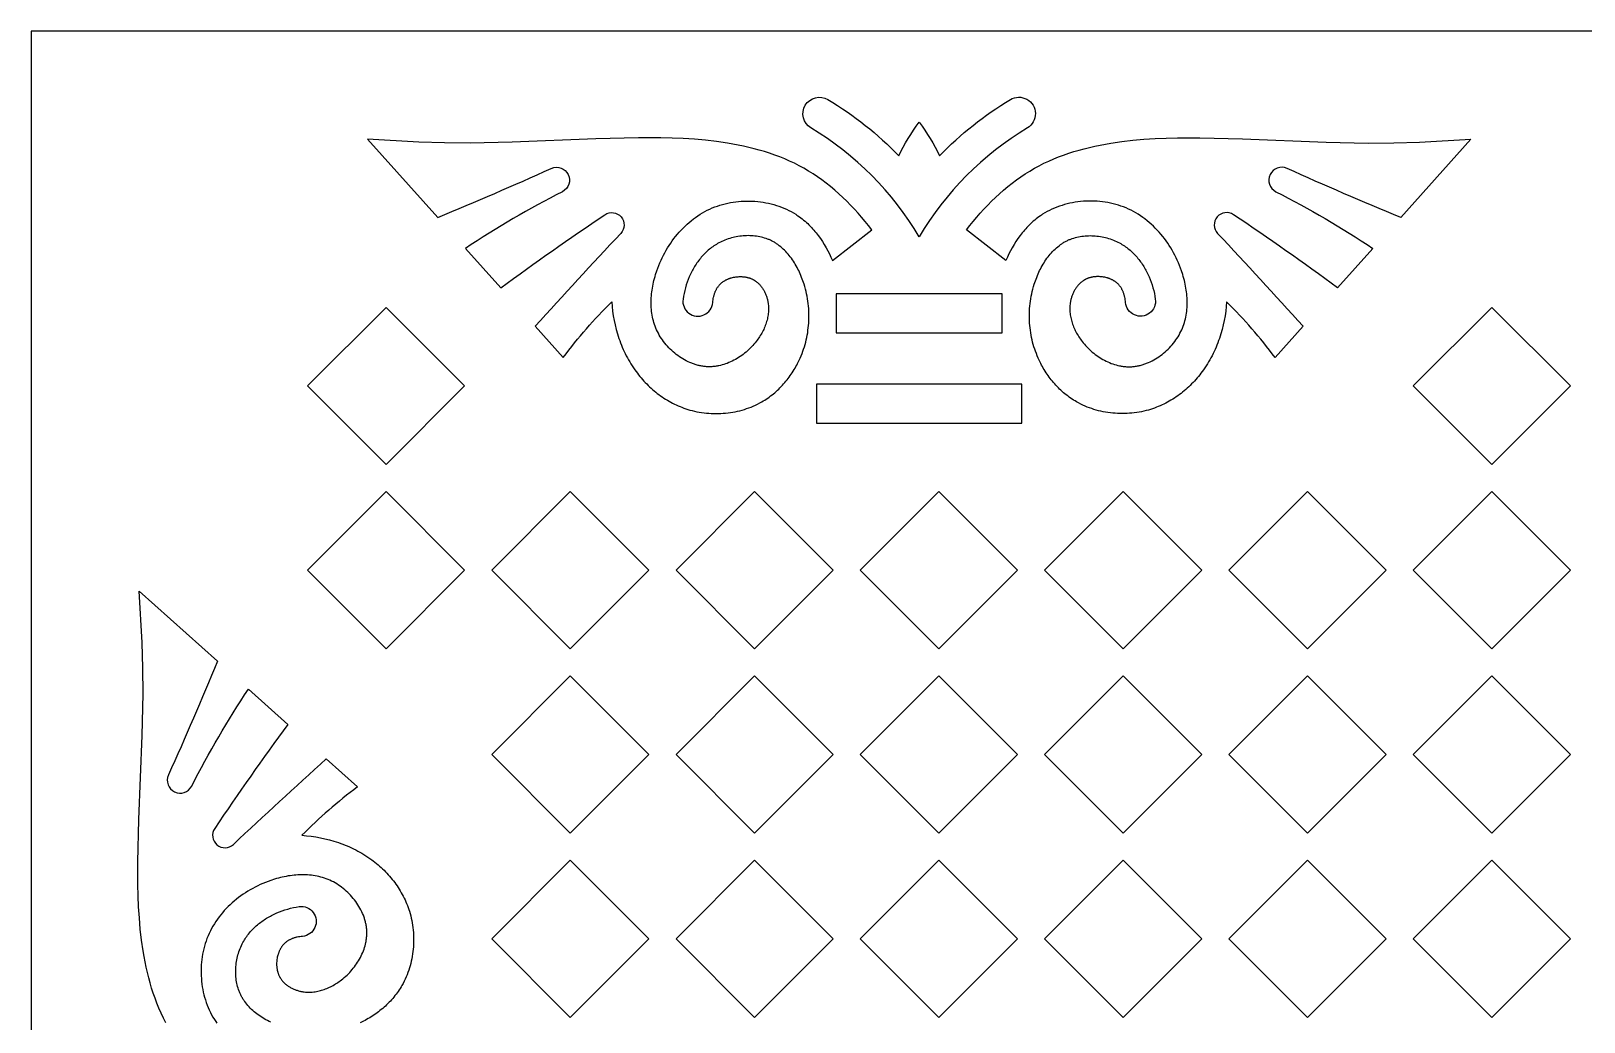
# Model space of a CAD drawing. Extents: x 15850 to 16789, y -660 to 1170.
# Drawn here: x 15850.3 to 16319.7, y 870.6 to 1170.2 of the extents above; entities that cross this region are included whole.
import ezdxf

# ---------------------------------------------------------------- set-up
doc = ezdxf.new("R2010")
doc.units = 0
doc.layers.get('0').update_dxf_attribs({"linetype": 'CONTINUOUS'})

msp = doc.modelspace()

# ---------------------------------------------------------------- linework, layer by layer
for points in [[(15850.26, -659.93), (16789.06, -659.93), (16789.06, 1170.21), (15850.26, 1170.21)], [(16093.66, 1078.93), (16143.77, 1078.93), (16143.77, 1090.76), (16093.66, 1090.76)], [(15933.79, 1062.91), (15957.55, 1086.67), (15981.31, 1062.91), (15957.55, 1039.15)], [(16268.05, 1062.91), (16291.81, 1086.67), (16315.56, 1062.91), (16291.81, 1039.15)], [(16087.7, 1051.62), (16149.73, 1051.62), (16149.73, 1063.45), (16087.7, 1063.45)], [(15933.79, 1007.2), (15957.55, 1030.96), (15981.31, 1007.2), (15957.55, 983.44)], [(15989.5, 1007.2), (16013.26, 1030.96), (16037.02, 1007.2), (16013.26, 983.44)], [(16045.21, 1007.2), (16068.97, 1030.96), (16092.73, 1007.2), (16068.97, 983.44)], [(16100.92, 1007.2), (16124.68, 1030.96), (16148.44, 1007.2), (16124.68, 983.44)], [(16156.63, 1007.2), (16180.39, 1030.96), (16204.15, 1007.2), (16180.39, 983.44)], [(16212.34, 1007.2), (16236.1, 1030.96), (16259.86, 1007.2), (16236.1, 983.44)], [(16268.05, 1007.2), (16291.81, 1030.96), (16315.56, 1007.2), (16291.81, 983.44)], [(15989.5, 951.5), (16013.26, 975.25), (16037.02, 951.5), (16013.26, 927.74)], [(16045.21, 951.5), (16068.97, 975.25), (16092.73, 951.5), (16068.97, 927.74)], [(16100.92, 951.5), (16124.68, 975.25), (16148.44, 951.5), (16124.68, 927.74)], [(16156.63, 951.5), (16180.39, 975.25), (16204.15, 951.5), (16180.39, 927.74)], [(16212.34, 951.5), (16236.1, 975.25), (16259.86, 951.5), (16236.1, 927.74)], [(16268.05, 951.5), (16291.81, 975.25), (16315.56, 951.5), (16291.81, 927.74)], [(15989.5, 895.79), (16013.26, 919.55), (16037.02, 895.79), (16013.26, 872.03)], [(16045.21, 895.79), (16068.97, 919.55), (16092.73, 895.79), (16068.97, 872.03)], [(16100.92, 895.79), (16124.68, 919.55), (16148.44, 895.79), (16124.68, 872.03)], [(16156.63, 895.79), (16180.39, 919.55), (16204.15, 895.79), (16180.39, 872.03)], [(16212.34, 895.79), (16236.1, 919.55), (16259.86, 895.79), (16236.1, 872.03)], [(16268.05, 895.79), (16291.81, 919.55), (16315.56, 895.79), (16291.81, 872.03)]]:
    msp.add_lwpolyline(points, close=True)
for points in [[(16118.72, 1108, 0.12469), (16086.01, 1140.92, -1), (16091.15, 1149.5, -0.065745), (16112.57, 1132.46, -0.052644), (16118.72, 1142.63, -0.052644), (16124.86, 1132.46, -0.065745), (16146.28, 1149.5, -1), (16151.42, 1140.92, 0.12469)], [(16104.45, 1110.09), (16103.44, 1111.38), (16102.4, 1112.65), (16101.33, 1113.91), (16100.25, 1115.16), (16099.13, 1116.38), (16097.99, 1117.58), (16096.83, 1118.75), (16095.64, 1119.9), (16094.43, 1121.02), (16093.19, 1122.11), (16091.93, 1123.17), (16090.64, 1124.19), (16089.34, 1125.18), (16088, 1126.13), (16086.65, 1127.03), (16085.27, 1127.89), (16083.87, 1128.71), (16082.45, 1129.49), (16081.01, 1130.22), (16079.54, 1130.91), (16078.06, 1131.55), (16076.56, 1132.16), (16075.04, 1132.73), (16073.51, 1133.26), (16071.96, 1133.76), (16070.39, 1134.22), (16068.81, 1134.65), (16067.22, 1135.05), (16065.62, 1135.41), (16064, 1135.75), (16062.37, 1136.05), (16060.74, 1136.33), (16057.44, 1136.81), (16054.11, 1137.19), (16050.76, 1137.48), (16047.39, 1137.69), (16044.02, 1137.83), (16040.64, 1137.92), (16033.91, 1137.94), (16021, 1137.63), (15995.64, 1136.58), (15983.01, 1136.34), (15975.26, 1136.42), (15967.5, 1136.66), (15951.96, 1137.48), (15973.17, 1113.84, 0.007496), (16007.52, 1128.68, -0.975292), (16010.9, 1121.65, 0.027938), (15981.55, 1104.51), (15992.22, 1092.62, -0.009727), (16023.7, 1114.69, -0.894674), (16028.51, 1109.02, 0.006154), (16002.67, 1080.97), (16011.13, 1071.54, -0.038203), (16025.77, 1088.32), (16025.88, 1086.93), (16026.04, 1085.53), (16026.25, 1084.14), (16026.5, 1082.75), (16026.8, 1081.37), (16027.14, 1079.99), (16027.53, 1078.63), (16027.97, 1077.28), (16028.21, 1076.61), (16028.45, 1075.95), (16028.71, 1075.29), (16028.98, 1074.63), (16029.27, 1073.98), (16029.56, 1073.34), (16029.87, 1072.7), (16030.19, 1072.06), (16030.52, 1071.44), (16030.86, 1070.82), (16031.21, 1070.2), (16031.58, 1069.59), (16031.96, 1069), (16032.35, 1068.4), (16032.75, 1067.82), (16033.16, 1067.24), (16033.53, 1066.75), (16033.91, 1066.27), (16034.29, 1065.79), (16034.69, 1065.32), (16035.09, 1064.86), (16035.5, 1064.4), (16035.92, 1063.95), (16036.35, 1063.51), (16036.79, 1063.08), (16037.23, 1062.66), (16037.68, 1062.24), (16038.14, 1061.84), (16038.61, 1061.44), (16039.08, 1061.05), (16039.56, 1060.67), (16040.05, 1060.3), (16040.55, 1059.94), (16041.05, 1059.59), (16041.56, 1059.25), (16042.07, 1058.92), (16042.6, 1058.6), (16043.13, 1058.29), (16043.66, 1057.99), (16044.2, 1057.71), (16044.75, 1057.43), (16045.3, 1057.17), (16045.86, 1056.92), (16046.43, 1056.68), (16047, 1056.45), (16047.57, 1056.23), (16048.15, 1056.03), (16048.74, 1055.84), (16049.43, 1055.64), (16050.12, 1055.45), (16050.82, 1055.28), (16051.53, 1055.13), (16052.24, 1055), (16052.96, 1054.88), (16053.68, 1054.78), (16054.4, 1054.7), (16055.12, 1054.64), (16055.85, 1054.59), (16056.57, 1054.57), (16057.3, 1054.56), (16058.03, 1054.57), (16058.76, 1054.59), (16059.48, 1054.64), (16060.21, 1054.7), (16060.93, 1054.78), (16061.65, 1054.87), (16062.37, 1054.99), (16063.08, 1055.12), (16063.79, 1055.27), (16064.49, 1055.44), (16065.19, 1055.63), (16065.88, 1055.83), (16066.57, 1056.05), (16067.25, 1056.29), (16067.92, 1056.55), (16068.58, 1056.82), (16069.24, 1057.12), (16069.88, 1057.43), (16070.52, 1057.76), (16071.14, 1058.1), (16071.6, 1058.37), (16072.06, 1058.66), (16072.51, 1058.95), (16072.95, 1059.25), (16073.39, 1059.56), (16073.82, 1059.88), (16074.24, 1060.2), (16074.66, 1060.54), (16075.07, 1060.88), (16075.47, 1061.24), (16075.87, 1061.6), (16076.25, 1061.97), (16076.64, 1062.34), (16077.01, 1062.73), (16077.38, 1063.12), (16077.74, 1063.52), (16078.09, 1063.92), (16078.44, 1064.33), (16078.77, 1064.75), (16079.1, 1065.17), (16079.43, 1065.6), (16079.74, 1066.04), (16080.05, 1066.48), (16080.35, 1066.93), (16080.64, 1067.38), (16080.92, 1067.84), (16081.19, 1068.3), (16081.46, 1068.77), (16081.72, 1069.24), (16081.97, 1069.72), (16082.44, 1070.68), (16082.74, 1071.34), (16083.03, 1072.02), (16083.3, 1072.69), (16083.56, 1073.38), (16083.8, 1074.07), (16084.02, 1074.76), (16084.22, 1075.46), (16084.41, 1076.16), (16084.59, 1076.87), (16084.74, 1077.58), (16084.88, 1078.3), (16085.01, 1079.02), (16085.11, 1079.74), (16085.2, 1080.47), (16085.28, 1081.2), (16085.33, 1081.93), (16085.37, 1082.66), (16085.4, 1083.39), (16085.4, 1084.13), (16085.39, 1084.86), (16085.36, 1085.6), (16085.32, 1086.34), (16085.26, 1087.08), (16085.18, 1087.81), (16085.08, 1088.55), (16084.97, 1089.29), (16084.83, 1090.02), (16084.69, 1090.76), (16084.52, 1091.49), (16084.34, 1092.22), (16084.13, 1092.95), (16083.92, 1093.67), (16083.57, 1094.72), (16083.38, 1095.24), (16083.18, 1095.75), (16082.97, 1096.26), (16082.76, 1096.77), (16082.53, 1097.28), (16082.3, 1097.78), (16082.05, 1098.27), (16081.8, 1098.76), (16081.54, 1099.24), (16081.26, 1099.71), (16080.98, 1100.18), (16080.69, 1100.63), (16080.39, 1101.08), (16080.08, 1101.53), (16079.76, 1101.96), (16079.43, 1102.38), (16079.09, 1102.79), (16078.74, 1103.19), (16078.38, 1103.58), (16078.01, 1103.95), (16077.63, 1104.31), (16077.25, 1104.66), (16076.85, 1105), (16076.44, 1105.32), (16076.03, 1105.63), (16075.81, 1105.78), (16075.6, 1105.93), (16075.38, 1106.07), (16075.16, 1106.2), (16074.94, 1106.34), (16074.72, 1106.47), (16074.49, 1106.59), (16074.26, 1106.71), (16074.03, 1106.83), (16073.79, 1106.94), (16073.57, 1107.04), (16073.35, 1107.14), (16073.12, 1107.23), (16072.89, 1107.32), (16072.43, 1107.49), (16071.97, 1107.64), (16071.49, 1107.78), (16071.01, 1107.9), (16070.52, 1108.01), (16070.03, 1108.1), (16069.54, 1108.18), (16069.04, 1108.24), (16068.53, 1108.29), (16068.03, 1108.32), (16067.52, 1108.34), (16067.01, 1108.35), (16066.5, 1108.34), (16065.99, 1108.32), (16065.48, 1108.29), (16064.97, 1108.24), (16064.46, 1108.17), (16063.95, 1108.1), (16063.44, 1108.01), (16062.94, 1107.9), (16062.44, 1107.79), (16061.94, 1107.66), (16061.45, 1107.51), (16060.96, 1107.36), (16060.48, 1107.19), (16060.01, 1107.01), (16059.54, 1106.81), (16059.07, 1106.6), (16058.62, 1106.38), (16058.17, 1106.15), (16057.79, 1105.94), (16057.41, 1105.72), (16057.05, 1105.49), (16056.68, 1105.25), (16056.33, 1105.01), (16055.98, 1104.75), (16055.64, 1104.49), (16055.3, 1104.22), (16054.97, 1103.94), (16054.65, 1103.65), (16054.33, 1103.36), (16054.02, 1103.06), (16053.72, 1102.76), (16053.42, 1102.44), (16053.13, 1102.12), (16052.85, 1101.8), (16052.57, 1101.47), (16052.3, 1101.13), (16052.04, 1100.79), (16051.78, 1100.44), (16051.53, 1100.09), (16051.29, 1099.73), (16051.05, 1099.37), (16050.82, 1099), (16050.6, 1098.63), (16050.38, 1098.25), (16050.17, 1097.88), (16049.97, 1097.49), (16049.59, 1096.72), (16049.23, 1095.93), (16048.89, 1095.12), (16048.58, 1094.29), (16048.3, 1093.45), (16048.05, 1092.61), (16047.83, 1091.76), (16047.63, 1090.9), (16047.47, 1090.04), (16047.33, 1089.17, 1.025614), (16056.32, 1088.13), (16056.36, 1088.54), (16056.41, 1088.94), (16056.48, 1089.34), (16056.56, 1089.74), (16056.6, 1089.93), (16056.65, 1090.13), (16056.7, 1090.32), (16056.76, 1090.51), (16056.81, 1090.69), (16056.87, 1090.88), (16056.94, 1091.06), (16057.01, 1091.24), (16057.08, 1091.42), (16057.16, 1091.6), (16057.24, 1091.77), (16057.32, 1091.95), (16057.41, 1092.12), (16057.5, 1092.28), (16057.59, 1092.45), (16057.69, 1092.61), (16057.8, 1092.76), (16057.91, 1092.92), (16058.02, 1093.07), (16058.13, 1093.22), (16058.26, 1093.36), (16058.38, 1093.5), (16058.51, 1093.64), (16058.65, 1093.78), (16058.76, 1093.88), (16058.87, 1093.98), (16058.99, 1094.08), (16059.11, 1094.18), (16059.23, 1094.28), (16059.36, 1094.37), (16059.49, 1094.46), (16059.62, 1094.55), (16059.75, 1094.63), (16059.89, 1094.72), (16060.03, 1094.8), (16060.17, 1094.88), (16060.31, 1094.95), (16060.45, 1095.02), (16060.6, 1095.09), (16060.74, 1095.16), (16060.89, 1095.23), (16061.04, 1095.29), (16061.2, 1095.35), (16061.35, 1095.41), (16061.51, 1095.46), (16061.66, 1095.51), (16061.82, 1095.56), (16061.98, 1095.61), (16062.3, 1095.69), (16062.63, 1095.77), (16062.96, 1095.83), (16063.29, 1095.88), (16063.62, 1095.92), (16063.96, 1095.95), (16064.3, 1095.97), (16064.63, 1095.98), (16064.97, 1095.97), (16065.13, 1095.96), (16065.3, 1095.95), (16065.47, 1095.94), (16065.63, 1095.93), (16065.8, 1095.91), (16065.96, 1095.89), (16066.13, 1095.86), (16066.29, 1095.83), (16066.45, 1095.8), (16066.61, 1095.77), (16066.77, 1095.73), (16066.93, 1095.69), (16067.09, 1095.65), (16067.24, 1095.61), (16067.4, 1095.56), (16067.55, 1095.5), (16067.7, 1095.45), (16067.85, 1095.39), (16068, 1095.33), (16068.15, 1095.27), (16068.29, 1095.2), (16068.44, 1095.13), (16068.55, 1095.07), (16068.65, 1095.01), (16068.76, 1094.95), (16068.87, 1094.89), (16068.97, 1094.82), (16069.08, 1094.76), (16069.28, 1094.62), (16069.48, 1094.48), (16069.67, 1094.32), (16069.86, 1094.17), (16070.04, 1094), (16070.22, 1093.83), (16070.4, 1093.66), (16070.56, 1093.48), (16070.73, 1093.29), (16070.88, 1093.1), (16071.04, 1092.91), (16071.18, 1092.71), (16071.33, 1092.5), (16071.46, 1092.29), (16071.6, 1092.08), (16071.72, 1091.87), (16071.85, 1091.65), (16071.96, 1091.42), (16072.07, 1091.2), (16072.18, 1090.97), (16072.28, 1090.74), (16072.37, 1090.51), (16072.46, 1090.28), (16072.55, 1090.04), (16072.63, 1089.8), (16072.7, 1089.56), (16072.77, 1089.32), (16072.84, 1089.08), (16072.89, 1088.84), (16072.94, 1088.64), (16072.98, 1088.44), (16073.01, 1088.23), (16073.05, 1088.03), (16073.08, 1087.83), (16073.1, 1087.62), (16073.14, 1087.22), (16073.17, 1086.81), (16073.18, 1086.4), (16073.18, 1086), (16073.17, 1085.59), (16073.14, 1085.18), (16073.1, 1084.78), (16073.05, 1084.37), (16072.99, 1083.97), (16072.91, 1083.56), (16072.82, 1083.16), (16072.72, 1082.76), (16072.61, 1082.37), (16072.49, 1081.97), (16072.35, 1081.58), (16072.21, 1081.19), (16072.05, 1080.8), (16071.89, 1080.41), (16071.71, 1080.03), (16071.53, 1079.65), (16071.34, 1079.27), (16071.13, 1078.9), (16070.92, 1078.53), (16070.7, 1078.16), (16070.47, 1077.8), (16070.24, 1077.45), (16069.99, 1077.09), (16069.74, 1076.75), (16069.48, 1076.4), (16069.13, 1075.96), (16068.77, 1075.53), (16068.4, 1075.11), (16068.02, 1074.7), (16067.62, 1074.29), (16067.22, 1073.9), (16066.8, 1073.52), (16066.38, 1073.15), (16065.95, 1072.79), (16065.51, 1072.45), (16065.06, 1072.12), (16064.6, 1071.8), (16064.14, 1071.49), (16063.67, 1071.2), (16063.19, 1070.92), (16062.7, 1070.66), (16062.21, 1070.41), (16061.72, 1070.17), (16061.22, 1069.96), (16060.72, 1069.75), (16060.21, 1069.57), (16059.69, 1069.4), (16059.18, 1069.25), (16058.66, 1069.12), (16058.14, 1069), (16057.88, 1068.95), (16057.61, 1068.91), (16057.35, 1068.87), (16057.09, 1068.83), (16056.83, 1068.8), (16056.56, 1068.77), (16056.3, 1068.75), (16056.03, 1068.73), (16055.77, 1068.72), (16055.51, 1068.71), (16055.24, 1068.71), (16054.98, 1068.72), (16054.71, 1068.72), (16054.45, 1068.74), (16054.16, 1068.76), (16053.88, 1068.79), (16053.59, 1068.82), (16053.31, 1068.86), (16053.02, 1068.9), (16052.74, 1068.96), (16052.46, 1069.01), (16052.17, 1069.07), (16051.89, 1069.14), (16051.61, 1069.22), (16051.33, 1069.3), (16051.05, 1069.38), (16050.78, 1069.47), (16050.5, 1069.56), (16050.22, 1069.67), (16049.95, 1069.77), (16049.4, 1070), (16048.86, 1070.24), (16048.33, 1070.5), (16047.8, 1070.79), (16047.29, 1071.09), (16046.78, 1071.4), (16046.27, 1071.74), (16045.78, 1072.09), (16045.3, 1072.45), (16044.83, 1072.83), (16044.36, 1073.22), (16043.91, 1073.63), (16043.47, 1074.05), (16043.05, 1074.48), (16042.64, 1074.93), (16042.24, 1075.38), (16041.85, 1075.85), (16041.48, 1076.32), (16041.13, 1076.81), (16040.79, 1077.3), (16040.47, 1077.8), (16040.17, 1078.31), (16039.88, 1078.83), (16039.61, 1079.35), (16039.36, 1079.88), (16039.13, 1080.42), (16038.91, 1080.96), (16038.72, 1081.51), (16038.54, 1082.07), (16038.38, 1082.62), (16038.24, 1083.18), (16038.11, 1083.75), (16038, 1084.32), (16037.91, 1084.89), (16037.83, 1085.47), (16037.77, 1086.04), (16037.73, 1086.62), (16037.7, 1087.21), (16037.68, 1087.79), (16037.68, 1088.38), (16037.69, 1088.96), (16037.72, 1089.55), (16037.76, 1090.14), (16037.82, 1090.73), (16037.89, 1091.32), (16037.97, 1091.91), (16038.06, 1092.5), (16038.17, 1093.08), (16038.28, 1093.67), (16038.41, 1094.26), (16038.55, 1094.84), (16038.71, 1095.42), (16038.87, 1096), (16039.04, 1096.58), (16039.41, 1097.73), (16039.7, 1098.53), (16040.01, 1099.33), (16040.34, 1100.12), (16040.68, 1100.9), (16041.05, 1101.67), (16041.43, 1102.44), (16041.83, 1103.19), (16042.25, 1103.93), (16042.68, 1104.66), (16043.13, 1105.38), (16043.6, 1106.09), (16044.08, 1106.78), (16044.59, 1107.46), (16045.1, 1108.13), (16045.64, 1108.78), (16046.19, 1109.42), (16046.75, 1110.04), (16047.33, 1110.64), (16047.93, 1111.23), (16048.54, 1111.79), (16049.17, 1112.34), (16049.81, 1112.88), (16050.46, 1113.39), (16051.13, 1113.88), (16051.81, 1114.35), (16052.51, 1114.8), (16053.22, 1115.23), (16053.94, 1115.64), (16054.68, 1116.02), (16055.43, 1116.38), (16056.19, 1116.72), (16056.97, 1117.03), (16057.73, 1117.3), (16058.5, 1117.56), (16059.28, 1117.79), (16060.07, 1118), (16060.87, 1118.18), (16061.67, 1118.34), (16062.48, 1118.48), (16063.3, 1118.59), (16064.12, 1118.68), (16064.94, 1118.75), (16065.76, 1118.79), (16066.59, 1118.81), (16067.42, 1118.81), (16068.25, 1118.78), (16069.07, 1118.73), (16069.9, 1118.66), (16070.72, 1118.56), (16071.54, 1118.44), (16072.35, 1118.3), (16073.16, 1118.13), (16073.96, 1117.95), (16074.75, 1117.73), (16075.54, 1117.5), (16076.31, 1117.24), (16077.08, 1116.96), (16077.83, 1116.66), (16078.57, 1116.33), (16079.3, 1115.98), (16080.02, 1115.61), (16080.72, 1115.22), (16081.41, 1114.8), (16081.74, 1114.58), (16082.08, 1114.36), (16082.52, 1114.05), (16082.95, 1113.73), (16083.38, 1113.4), (16083.8, 1113.06), (16084.21, 1112.71), (16084.61, 1112.35), (16085.01, 1111.99), (16085.4, 1111.61), (16085.78, 1111.23), (16086.15, 1110.84), (16086.51, 1110.44), (16086.87, 1110.04), (16087.22, 1109.63), (16087.56, 1109.21), (16087.9, 1108.78), (16088.23, 1108.35), (16088.86, 1107.47), (16089.46, 1106.57), (16090.04, 1105.65), (16090.58, 1104.72), (16091.1, 1103.77), (16091.59, 1102.81), (16092.05, 1101.84), (16092.48, 1100.87)], [(16132.98, 1110.09), (16133.99, 1111.38), (16135.03, 1112.65), (16136.1, 1113.91), (16137.18, 1115.16), (16138.3, 1116.38), (16139.44, 1117.58), (16140.6, 1118.75), (16141.79, 1119.9), (16143, 1121.02), (16144.24, 1122.11), (16145.5, 1123.17), (16146.79, 1124.19), (16148.09, 1125.18), (16149.43, 1126.13), (16150.78, 1127.03), (16152.16, 1127.89), (16153.56, 1128.71), (16154.98, 1129.49), (16156.42, 1130.22), (16157.89, 1130.91), (16159.37, 1131.55), (16160.87, 1132.16), (16162.39, 1132.73), (16163.92, 1133.26), (16165.47, 1133.76), (16167.04, 1134.22), (16168.62, 1134.65), (16170.21, 1135.05), (16171.81, 1135.41), (16173.43, 1135.75), (16175.06, 1136.05), (16176.69, 1136.33), (16179.99, 1136.81), (16183.32, 1137.19), (16186.67, 1137.48), (16190.04, 1137.69), (16193.41, 1137.83), (16196.79, 1137.92), (16203.52, 1137.94), (16216.43, 1137.63), (16241.79, 1136.58), (16254.42, 1136.34), (16262.17, 1136.42), (16269.93, 1136.66), (16285.47, 1137.48), (16264.26, 1113.84, -0.007496), (16229.91, 1128.68, 0.975292), (16226.53, 1121.65, -0.027938), (16255.88, 1104.51), (16245.21, 1092.62, 0.009727), (16213.73, 1114.69, 0.894674), (16208.92, 1109.02, -0.006154), (16234.76, 1080.97), (16226.3, 1071.54, 0.038203), (16211.66, 1088.32), (16211.55, 1086.93), (16211.39, 1085.53), (16211.18, 1084.14), (16210.93, 1082.75), (16210.63, 1081.37), (16210.29, 1079.99), (16209.9, 1078.63), (16209.46, 1077.28), (16209.22, 1076.61), (16208.98, 1075.95), (16208.72, 1075.29), (16208.45, 1074.63), (16208.16, 1073.98), (16207.87, 1073.34), (16207.56, 1072.7), (16207.24, 1072.06), (16206.91, 1071.44), (16206.57, 1070.82), (16206.22, 1070.2), (16205.85, 1069.59), (16205.47, 1069), (16205.08, 1068.4), (16204.68, 1067.82), (16204.27, 1067.24), (16203.9, 1066.75), (16203.52, 1066.27), (16203.14, 1065.79), (16202.74, 1065.32), (16202.34, 1064.86), (16201.93, 1064.4), (16201.51, 1063.95), (16201.08, 1063.51), (16200.64, 1063.08), (16200.2, 1062.66), (16199.75, 1062.24), (16199.29, 1061.84), (16198.82, 1061.44), (16198.35, 1061.05), (16197.87, 1060.67), (16197.38, 1060.3), (16196.88, 1059.94), (16196.38, 1059.59), (16195.87, 1059.25), (16195.36, 1058.92), (16194.83, 1058.6), (16194.3, 1058.29), (16193.77, 1057.99), (16193.23, 1057.71), (16192.68, 1057.43), (16192.13, 1057.17), (16191.57, 1056.92), (16191, 1056.68), (16190.43, 1056.45), (16189.86, 1056.23), (16189.28, 1056.03), (16188.69, 1055.84), (16188, 1055.64), (16187.31, 1055.45), (16186.61, 1055.28), (16185.9, 1055.13), (16185.19, 1055), (16184.47, 1054.88), (16183.75, 1054.78), (16183.03, 1054.7), (16182.31, 1054.64), (16181.58, 1054.59), (16180.86, 1054.57), (16180.13, 1054.56), (16179.4, 1054.57), (16178.67, 1054.59), (16177.95, 1054.64), (16177.22, 1054.7), (16176.5, 1054.78), (16175.78, 1054.87), (16175.06, 1054.99), (16174.35, 1055.12), (16173.64, 1055.27), (16172.94, 1055.44), (16172.24, 1055.63), (16171.55, 1055.83), (16170.86, 1056.05), (16170.18, 1056.29), (16169.51, 1056.55), (16168.85, 1056.82), (16168.19, 1057.12), (16167.55, 1057.43), (16166.91, 1057.76), (16166.29, 1058.1), (16165.83, 1058.37), (16165.37, 1058.66), (16164.92, 1058.95), (16164.48, 1059.25), (16164.04, 1059.56), (16163.61, 1059.88), (16163.19, 1060.2), (16162.77, 1060.54), (16162.36, 1060.88), (16161.96, 1061.24), (16161.56, 1061.6), (16161.18, 1061.97), (16160.79, 1062.34), (16160.42, 1062.73), (16160.05, 1063.12), (16159.69, 1063.52), (16159.34, 1063.92), (16158.99, 1064.33), (16158.66, 1064.75), (16158.33, 1065.17), (16158, 1065.6), (16157.69, 1066.04), (16157.38, 1066.48), (16157.08, 1066.93), (16156.79, 1067.38), (16156.51, 1067.84), (16156.24, 1068.3), (16155.97, 1068.77), (16155.71, 1069.24), (16155.46, 1069.72), (16154.99, 1070.68), (16154.69, 1071.34), (16154.4, 1072.02), (16154.13, 1072.69), (16153.87, 1073.38), (16153.64, 1074.07), (16153.41, 1074.76), (16153.21, 1075.46), (16153.02, 1076.16), (16152.84, 1076.87), (16152.69, 1077.58), (16152.55, 1078.3), (16152.42, 1079.02), (16152.32, 1079.74), (16152.23, 1080.47), (16152.15, 1081.2), (16152.1, 1081.93), (16152.06, 1082.66), (16152.03, 1083.39), (16152.03, 1084.13), (16152.04, 1084.86), (16152.07, 1085.6), (16152.11, 1086.34), (16152.17, 1087.08), (16152.25, 1087.81), (16152.35, 1088.55), (16152.46, 1089.29), (16152.6, 1090.02), (16152.75, 1090.76), (16152.91, 1091.49), (16153.09, 1092.22), (16153.3, 1092.95), (16153.52, 1093.67), (16153.86, 1094.72), (16154.05, 1095.24), (16154.25, 1095.75), (16154.46, 1096.26), (16154.67, 1096.77), (16154.9, 1097.28), (16155.13, 1097.78), (16155.38, 1098.27), (16155.63, 1098.76), (16155.89, 1099.24), (16156.17, 1099.71), (16156.45, 1100.18), (16156.74, 1100.63), (16157.04, 1101.08), (16157.35, 1101.53), (16157.67, 1101.96), (16158, 1102.38), (16158.34, 1102.79), (16158.69, 1103.19), (16159.05, 1103.58), (16159.42, 1103.95), (16159.8, 1104.31), (16160.18, 1104.66), (16160.58, 1105), (16160.99, 1105.32), (16161.4, 1105.63), (16161.62, 1105.78), (16161.83, 1105.93), (16162.05, 1106.07), (16162.27, 1106.2), (16162.49, 1106.34), (16162.71, 1106.47), (16162.94, 1106.59), (16163.17, 1106.71), (16163.4, 1106.83), (16163.64, 1106.94), (16163.86, 1107.04), (16164.08, 1107.14), (16164.31, 1107.23), (16164.54, 1107.32), (16165, 1107.49), (16165.47, 1107.64), (16165.94, 1107.78), (16166.42, 1107.9), (16166.91, 1108.01), (16167.4, 1108.1), (16167.89, 1108.18), (16168.39, 1108.24), (16168.9, 1108.29), (16169.4, 1108.32), (16169.91, 1108.34), (16170.42, 1108.35), (16170.93, 1108.34), (16171.44, 1108.32), (16171.95, 1108.29), (16172.46, 1108.24), (16172.97, 1108.17), (16173.48, 1108.1), (16173.99, 1108.01), (16174.49, 1107.9), (16174.99, 1107.79), (16175.49, 1107.66), (16175.98, 1107.51), (16176.47, 1107.36), (16176.95, 1107.19), (16177.42, 1107.01), (16177.89, 1106.81), (16178.36, 1106.6), (16178.81, 1106.38), (16179.26, 1106.15), (16179.64, 1105.94), (16180.02, 1105.72), (16180.39, 1105.49), (16180.75, 1105.25), (16181.1, 1105.01), (16181.45, 1104.75), (16181.79, 1104.49), (16182.13, 1104.22), (16182.46, 1103.94), (16182.78, 1103.65), (16183.1, 1103.36), (16183.41, 1103.06), (16183.71, 1102.76), (16184.01, 1102.44), (16184.3, 1102.12), (16184.58, 1101.8), (16184.86, 1101.47), (16185.13, 1101.13), (16185.39, 1100.79), (16185.65, 1100.44), (16185.9, 1100.09), (16186.14, 1099.73), (16186.38, 1099.37), (16186.61, 1099), (16186.83, 1098.63), (16187.05, 1098.25), (16187.26, 1097.88), (16187.46, 1097.49), (16187.84, 1096.72), (16188.2, 1095.93), (16188.54, 1095.12), (16188.85, 1094.29), (16189.13, 1093.45), (16189.38, 1092.61), (16189.6, 1091.76), (16189.8, 1090.9), (16189.96, 1090.04), (16190.1, 1089.17, -1.025614), (16181.11, 1088.13), (16181.07, 1088.54), (16181.02, 1088.94), (16180.95, 1089.34), (16180.87, 1089.74), (16180.83, 1089.93), (16180.78, 1090.13), (16180.73, 1090.32), (16180.67, 1090.51), (16180.62, 1090.69), (16180.56, 1090.88), (16180.49, 1091.06), (16180.42, 1091.24), (16180.35, 1091.42), (16180.27, 1091.6), (16180.19, 1091.77), (16180.11, 1091.95), (16180.02, 1092.12), (16179.93, 1092.28), (16179.84, 1092.45), (16179.74, 1092.61), (16179.63, 1092.76), (16179.53, 1092.92), (16179.41, 1093.07), (16179.3, 1093.22), (16179.17, 1093.36), (16179.05, 1093.5), (16178.92, 1093.64), (16178.78, 1093.78), (16178.67, 1093.88), (16178.56, 1093.98), (16178.44, 1094.08), (16178.32, 1094.18), (16178.2, 1094.28), (16178.07, 1094.37), (16177.94, 1094.46), (16177.81, 1094.55), (16177.68, 1094.63), (16177.54, 1094.72), (16177.41, 1094.8), (16177.27, 1094.88), (16177.12, 1094.95), (16176.98, 1095.02), (16176.83, 1095.09), (16176.69, 1095.16), (16176.54, 1095.23), (16176.39, 1095.29), (16176.23, 1095.35), (16176.08, 1095.41), (16175.92, 1095.46), (16175.77, 1095.51), (16175.61, 1095.56), (16175.45, 1095.61), (16175.13, 1095.69), (16174.8, 1095.77), (16174.47, 1095.83), (16174.14, 1095.88), (16173.81, 1095.92), (16173.47, 1095.95), (16173.13, 1095.97), (16172.8, 1095.98), (16172.46, 1095.97), (16172.3, 1095.96), (16172.13, 1095.95), (16171.96, 1095.94), (16171.8, 1095.93), (16171.63, 1095.91), (16171.47, 1095.89), (16171.3, 1095.86), (16171.14, 1095.83), (16170.98, 1095.8), (16170.82, 1095.77), (16170.66, 1095.73), (16170.5, 1095.69), (16170.34, 1095.65), (16170.19, 1095.61), (16170.03, 1095.56), (16169.88, 1095.5), (16169.73, 1095.45), (16169.58, 1095.39), (16169.43, 1095.33), (16169.28, 1095.27), (16169.14, 1095.2), (16168.99, 1095.13), (16168.88, 1095.07), (16168.78, 1095.01), (16168.67, 1094.95), (16168.56, 1094.89), (16168.46, 1094.82), (16168.35, 1094.76), (16168.15, 1094.62), (16167.95, 1094.48), (16167.76, 1094.32), (16167.57, 1094.17), (16167.39, 1094), (16167.21, 1093.83), (16167.03, 1093.66), (16166.87, 1093.48), (16166.7, 1093.29), (16166.55, 1093.1), (16166.39, 1092.91), (16166.25, 1092.71), (16166.1, 1092.5), (16165.97, 1092.29), (16165.83, 1092.08), (16165.71, 1091.87), (16165.58, 1091.65), (16165.47, 1091.42), (16165.36, 1091.2), (16165.25, 1090.97), (16165.15, 1090.74), (16165.06, 1090.51), (16164.97, 1090.28), (16164.88, 1090.04), (16164.8, 1089.8), (16164.73, 1089.56), (16164.66, 1089.32), (16164.6, 1089.08), (16164.54, 1088.84), (16164.49, 1088.64), (16164.45, 1088.44), (16164.42, 1088.23), (16164.38, 1088.03), (16164.35, 1087.83), (16164.33, 1087.62), (16164.29, 1087.22), (16164.26, 1086.81), (16164.25, 1086.4), (16164.25, 1086), (16164.26, 1085.59), (16164.29, 1085.18), (16164.33, 1084.78), (16164.38, 1084.37), (16164.44, 1083.97), (16164.52, 1083.56), (16164.61, 1083.16), (16164.71, 1082.76), (16164.82, 1082.37), (16164.94, 1081.97), (16165.08, 1081.58), (16165.22, 1081.19), (16165.38, 1080.8), (16165.54, 1080.41), (16165.72, 1080.03), (16165.9, 1079.65), (16166.09, 1079.27), (16166.3, 1078.9), (16166.51, 1078.53), (16166.73, 1078.16), (16166.96, 1077.8), (16167.19, 1077.45), (16167.44, 1077.09), (16167.69, 1076.75), (16167.95, 1076.4), (16168.3, 1075.96), (16168.66, 1075.53), (16169.03, 1075.11), (16169.42, 1074.7), (16169.81, 1074.29), (16170.21, 1073.9), (16170.63, 1073.52), (16171.05, 1073.15), (16171.48, 1072.79), (16171.92, 1072.45), (16172.37, 1072.12), (16172.83, 1071.8), (16173.29, 1071.49), (16173.76, 1071.2), (16174.24, 1070.92), (16174.73, 1070.66), (16175.22, 1070.41), (16175.71, 1070.17), (16176.21, 1069.96), (16176.71, 1069.75), (16177.22, 1069.57), (16177.74, 1069.4), (16178.25, 1069.25), (16178.77, 1069.12), (16179.29, 1069), (16179.55, 1068.95), (16179.82, 1068.91), (16180.08, 1068.87), (16180.34, 1068.83), (16180.6, 1068.8), (16180.87, 1068.77), (16181.13, 1068.75), (16181.4, 1068.73), (16181.66, 1068.72), (16181.92, 1068.71), (16182.19, 1068.71), (16182.45, 1068.72), (16182.72, 1068.72), (16182.98, 1068.74), (16183.27, 1068.76), (16183.55, 1068.79), (16183.84, 1068.82), (16184.12, 1068.86), (16184.41, 1068.9), (16184.69, 1068.96), (16184.97, 1069.01), (16185.26, 1069.07), (16185.54, 1069.14), (16185.82, 1069.22), (16186.1, 1069.3), (16186.38, 1069.38), (16186.66, 1069.47), (16186.93, 1069.56), (16187.21, 1069.67), (16187.48, 1069.77), (16188.03, 1070), (16188.57, 1070.24), (16189.1, 1070.5), (16189.63, 1070.79), (16190.14, 1071.09), (16190.65, 1071.4), (16191.16, 1071.74), (16191.65, 1072.09), (16192.13, 1072.45), (16192.61, 1072.83), (16193.07, 1073.22), (16193.52, 1073.63), (16193.96, 1074.05), (16194.38, 1074.48), (16194.79, 1074.93), (16195.19, 1075.38), (16195.58, 1075.85), (16195.95, 1076.32), (16196.3, 1076.81), (16196.64, 1077.3), (16196.96, 1077.8), (16197.26, 1078.31), (16197.55, 1078.83), (16197.82, 1079.35), (16198.07, 1079.88), (16198.3, 1080.42), (16198.52, 1080.96), (16198.71, 1081.51), (16198.89, 1082.07), (16199.05, 1082.62), (16199.19, 1083.18), (16199.32, 1083.75), (16199.43, 1084.32), (16199.52, 1084.89), (16199.6, 1085.47), (16199.66, 1086.04), (16199.7, 1086.62), (16199.73, 1087.21), (16199.75, 1087.79), (16199.75, 1088.38), (16199.74, 1088.96), (16199.71, 1089.55), (16199.67, 1090.14), (16199.61, 1090.73), (16199.54, 1091.32), (16199.46, 1091.91), (16199.37, 1092.5), (16199.26, 1093.08), (16199.15, 1093.67), (16199.02, 1094.26), (16198.88, 1094.84), (16198.73, 1095.42), (16198.56, 1096), (16198.39, 1096.58), (16198.02, 1097.73), (16197.73, 1098.53), (16197.42, 1099.33), (16197.09, 1100.12), (16196.75, 1100.9), (16196.38, 1101.67), (16196, 1102.44), (16195.6, 1103.19), (16195.18, 1103.93), (16194.75, 1104.66), (16194.3, 1105.38), (16193.83, 1106.09), (16193.35, 1106.78), (16192.84, 1107.46), (16192.33, 1108.13), (16191.79, 1108.78), (16191.24, 1109.42), (16190.68, 1110.04), (16190.1, 1110.64), (16189.5, 1111.23), (16188.89, 1111.79), (16188.26, 1112.34), (16187.62, 1112.88), (16186.97, 1113.39), (16186.3, 1113.88), (16185.62, 1114.35), (16184.92, 1114.8), (16184.21, 1115.23), (16183.49, 1115.64), (16182.75, 1116.02), (16182, 1116.38), (16181.24, 1116.72), (16180.46, 1117.03), (16179.7, 1117.3), (16178.93, 1117.56), (16178.15, 1117.79), (16177.36, 1118), (16176.56, 1118.18), (16175.76, 1118.34), (16174.95, 1118.48), (16174.13, 1118.59), (16173.31, 1118.68), (16172.49, 1118.75), (16171.67, 1118.79), (16170.84, 1118.81), (16170.01, 1118.81), (16169.18, 1118.78), (16168.36, 1118.73), (16167.53, 1118.66), (16166.71, 1118.56), (16165.89, 1118.44), (16165.08, 1118.3), (16164.27, 1118.13), (16163.47, 1117.95), (16162.68, 1117.73), (16161.89, 1117.5), (16161.12, 1117.24), (16160.35, 1116.96), (16159.6, 1116.66), (16158.86, 1116.33), (16158.13, 1115.98), (16157.41, 1115.61), (16156.71, 1115.22), (16156.02, 1114.8), (16155.69, 1114.58), (16155.35, 1114.36), (16154.91, 1114.05), (16154.48, 1113.73), (16154.05, 1113.4), (16153.63, 1113.06), (16153.22, 1112.71), (16152.82, 1112.35), (16152.42, 1111.99), (16152.03, 1111.61), (16151.65, 1111.23), (16151.28, 1110.84), (16150.92, 1110.44), (16150.56, 1110.04), (16150.21, 1109.63), (16149.87, 1109.21), (16149.53, 1108.78), (16149.2, 1108.35), (16148.57, 1107.47), (16147.97, 1106.57), (16147.39, 1105.65), (16146.85, 1104.72), (16146.33, 1103.77), (16145.84, 1102.81), (16145.38, 1101.84), (16144.95, 1100.87)]]:
    msp.add_lwpolyline(points, format="xyb", close=True)
for points in [[(15890.98, 870.38), (15890.25, 871.82), (15889.56, 873.28), (15888.91, 874.77), (15888.3, 876.27), (15887.73, 877.78), (15887.2, 879.32), (15886.7, 880.87), (15886.24, 882.44), (15885.81, 884.01), (15885.42, 885.61), (15885.05, 887.21), (15884.72, 888.83), (15884.41, 890.46), (15884.14, 892.09), (15883.66, 895.39), (15883.28, 898.72), (15882.99, 902.07), (15882.78, 905.44), (15882.63, 908.81), (15882.55, 912.19), (15882.53, 918.92), (15882.83, 931.83), (15883.89, 957.19), (15884.13, 969.82), (15884.04, 977.56), (15883.8, 985.33), (15882.98, 1000.86), (15906.62, 979.66, -0.007496), (15891.78, 945.31, 0.975292), (15898.81, 941.93, -0.027938), (15915.96, 971.28), (15927.85, 960.61, 0.009727), (15905.78, 929.13, 0.894674), (15911.45, 924.32, -0.006154), (15939.49, 950.16), (15948.93, 941.7, 0.038203), (15932.14, 927.06), (15933.54, 926.95), (15934.93, 926.78), (15936.33, 926.58), (15937.71, 926.33), (15939.1, 926.03), (15940.47, 925.69), (15941.83, 925.3), (15943.18, 924.86), (15943.85, 924.62), (15944.52, 924.38), (15945.18, 924.12), (15945.83, 923.85), (15946.48, 923.56), (15947.13, 923.27), (15947.77, 922.96), (15948.4, 922.64), (15949.03, 922.31), (15949.65, 921.97), (15950.26, 921.62), (15950.87, 921.25), (15951.47, 920.87), (15952.06, 920.48), (15952.65, 920.08), (15953.22, 919.67), (15953.71, 919.3), (15954.2, 918.92), (15954.67, 918.53), (15955.14, 918.14), (15955.61, 917.74), (15956.06, 917.33), (15956.51, 916.91), (15956.95, 916.48), (15957.38, 916.04), (15957.81, 915.6), (15958.22, 915.15), (15958.63, 914.69), (15959.03, 914.22), (15959.42, 913.75), (15959.8, 913.27), (15960.17, 912.78), (15960.53, 912.28), (15960.88, 911.78), (15961.22, 911.27), (15961.55, 910.75), (15961.87, 910.23), (15962.17, 909.7), (15962.47, 909.17), (15962.76, 908.63), (15963.03, 908.08), (15963.3, 907.53), (15963.55, 906.97), (15963.79, 906.4), (15964.02, 905.83), (15964.23, 905.26), (15964.43, 904.68), (15964.62, 904.09), (15964.83, 903.4), (15965.02, 902.71), (15965.19, 902), (15965.34, 901.3), (15965.47, 900.59), (15965.59, 899.87), (15965.68, 899.15), (15965.76, 898.43), (15965.83, 897.71), (15965.87, 896.98), (15965.9, 896.26), (15965.91, 895.53), (15965.9, 894.8), (15965.87, 894.07), (15965.83, 893.35), (15965.77, 892.62), (15965.69, 891.9), (15965.59, 891.18), (15965.48, 890.46), (15965.34, 889.75), (15965.19, 889.04), (15965.03, 888.34), (15964.84, 887.64), (15964.64, 886.95), (15964.41, 886.26), (15964.17, 885.58), (15963.92, 884.91), (15963.64, 884.25), (15963.35, 883.59), (15963.04, 882.95), (15962.71, 882.31), (15962.36, 881.69), (15962.09, 881.23), (15961.81, 880.77), (15961.52, 880.32), (15961.22, 879.88), (15960.91, 879.44), (15960.59, 879.01), (15960.26, 878.59), (15959.93, 878.17), (15959.58, 877.76), (15959.23, 877.36), (15958.87, 876.96), (15958.5, 876.57), (15958.12, 876.19), (15957.74, 875.82), (15957.35, 875.45), (15956.95, 875.09), (15956.55, 874.74), (15956.13, 874.39), (15955.72, 874.06), (15955.29, 873.73), (15954.86, 873.4), (15954.43, 873.09), (15953.98, 872.78), (15953.54, 872.48), (15953.08, 872.19), (15952.63, 871.91), (15952.16, 871.64), (15951.7, 871.37), (15951.23, 871.11), (15950.75, 870.86), (15949.79, 870.39)], [(15922.69, 870.53), (15922.2, 870.78), (15921.71, 871.03), (15921.23, 871.29), (15920.76, 871.57), (15920.29, 871.85), (15919.83, 872.14), (15919.38, 872.44), (15918.94, 872.75), (15918.51, 873.07), (15918.09, 873.4), (15917.68, 873.74), (15917.28, 874.09), (15916.89, 874.45), (15916.52, 874.82), (15916.15, 875.19), (15915.8, 875.58), (15915.46, 875.98), (15915.14, 876.39), (15914.83, 876.8), (15914.69, 877.02), (15914.54, 877.23), (15914.4, 877.45), (15914.26, 877.67), (15914.13, 877.89), (15914, 878.11), (15913.88, 878.34), (15913.76, 878.57), (15913.64, 878.8), (15913.53, 879.03), (15913.43, 879.26), (15913.33, 879.48), (15913.24, 879.71), (15913.15, 879.93), (15912.98, 880.4), (15912.83, 880.86), (15912.69, 881.34), (15912.57, 881.82), (15912.46, 882.31), (15912.37, 882.8), (15912.29, 883.29), (15912.23, 883.79), (15912.18, 884.3), (15912.14, 884.8), (15912.12, 885.31), (15912.12, 885.82), (15912.12, 886.33), (15912.15, 886.84), (15912.18, 887.35), (15912.23, 887.86), (15912.29, 888.37), (15912.37, 888.88), (15912.46, 889.38), (15912.56, 889.89), (15912.68, 890.39), (15912.81, 890.88), (15912.95, 891.38), (15913.11, 891.86), (15913.28, 892.35), (15913.46, 892.82), (15913.66, 893.29), (15913.86, 893.76), (15914.08, 894.21), (15914.31, 894.66), (15914.53, 895.04), (15914.75, 895.42), (15914.98, 895.78), (15915.21, 896.15), (15915.46, 896.5), (15915.71, 896.85), (15915.98, 897.19), (15916.25, 897.53), (15916.53, 897.86), (15916.81, 898.18), (15917.1, 898.5), (15917.4, 898.81), (15917.71, 899.11), (15918.02, 899.41), (15918.34, 899.7), (15918.67, 899.98), (15919, 900.26), (15919.34, 900.53), (15919.68, 900.79), (15920.03, 901.05), (15920.38, 901.3), (15920.74, 901.54), (15921.1, 901.78), (15921.47, 902.01), (15921.84, 902.23), (15922.21, 902.45), (15922.59, 902.66), (15922.97, 902.86), (15923.75, 903.24), (15924.53, 903.6), (15925.35, 903.94), (15926.18, 904.25), (15927.01, 904.53), (15927.86, 904.78), (15928.71, 905), (15929.57, 905.2), (15930.43, 905.36), (15931.29, 905.5, -1.025614), (15932.33, 896.51), (15931.93, 896.47), (15931.52, 896.41), (15931.12, 896.35), (15930.73, 896.27), (15930.53, 896.23), (15930.34, 896.18), (15930.15, 896.13), (15929.96, 896.07), (15929.77, 896.02), (15929.59, 895.95), (15929.4, 895.89), (15929.22, 895.82), (15929.04, 895.75), (15928.87, 895.67), (15928.69, 895.59), (15928.52, 895.51), (15928.35, 895.42), (15928.18, 895.33), (15928.02, 895.24), (15927.86, 895.14), (15927.7, 895.03), (15927.55, 894.92), (15927.4, 894.81), (15927.25, 894.69), (15927.1, 894.57), (15926.96, 894.45), (15926.82, 894.32), (15926.69, 894.18), (15926.59, 894.07), (15926.48, 893.96), (15926.38, 893.84), (15926.28, 893.72), (15926.19, 893.59), (15926.1, 893.47), (15926.01, 893.34), (15925.92, 893.21), (15925.83, 893.08), (15925.75, 892.94), (15925.67, 892.8), (15925.59, 892.66), (15925.52, 892.52), (15925.44, 892.38), (15925.37, 892.23), (15925.3, 892.08), (15925.24, 891.94), (15925.18, 891.78), (15925.12, 891.63), (15925.06, 891.48), (15925.01, 891.32), (15924.95, 891.16), (15924.91, 891.01), (15924.86, 890.85), (15924.77, 890.53), (15924.7, 890.2), (15924.64, 889.87), (15924.59, 889.54), (15924.55, 889.2), (15924.52, 888.87), (15924.5, 888.53), (15924.49, 888.2), (15924.5, 887.86), (15924.5, 887.7), (15924.51, 887.53), (15924.53, 887.36), (15924.54, 887.2), (15924.56, 887.03), (15924.58, 886.87), (15924.61, 886.7), (15924.63, 886.54), (15924.66, 886.38), (15924.7, 886.22), (15924.73, 886.06), (15924.77, 885.9), (15924.82, 885.74), (15924.86, 885.58), (15924.91, 885.43), (15924.96, 885.28), (15925.02, 885.13), (15925.07, 884.98), (15925.14, 884.83), (15925.2, 884.68), (15925.27, 884.54), (15925.34, 884.39), (15925.39, 884.28), (15925.45, 884.17), (15925.51, 884.07), (15925.58, 883.96), (15925.64, 883.86), (15925.71, 883.75), (15925.85, 883.55), (15925.99, 883.35), (15926.14, 883.16), (15926.3, 882.97), (15926.46, 882.79), (15926.63, 882.61), (15926.81, 882.43), (15926.99, 882.27), (15927.17, 882.1), (15927.37, 881.94), (15927.56, 881.79), (15927.76, 881.64), (15927.96, 881.5), (15928.17, 881.36), (15928.39, 881.23), (15928.6, 881.11), (15928.82, 880.98), (15929.04, 880.87), (15929.27, 880.76), (15929.49, 880.65), (15929.72, 880.55), (15929.96, 880.45), (15930.19, 880.36), (15930.43, 880.28), (15930.66, 880.2), (15930.9, 880.13), (15931.14, 880.06), (15931.38, 879.99), (15931.63, 879.94), (15931.83, 879.89), (15932.03, 879.85), (15932.23, 879.81), (15932.44, 879.78), (15932.64, 879.75), (15932.84, 879.73), (15933.25, 879.68), (15933.66, 879.66), (15934.06, 879.64), (15934.47, 879.64), (15934.88, 879.66), (15935.28, 879.69), (15935.69, 879.73), (15936.09, 879.78), (15936.5, 879.84), (15936.9, 879.92), (15937.3, 880.01), (15937.7, 880.11), (15938.1, 880.22), (15938.5, 880.34), (15938.89, 880.48), (15939.28, 880.62), (15939.67, 880.78), (15940.06, 880.94), (15940.44, 881.12), (15940.82, 881.3), (15941.19, 881.49), (15941.57, 881.7), (15941.94, 881.91), (15942.3, 882.13), (15942.66, 882.36), (15943.02, 882.59), (15943.37, 882.84), (15943.72, 883.09), (15944.06, 883.35), (15944.5, 883.7), (15944.94, 884.06), (15945.36, 884.43), (15945.77, 884.81), (15946.17, 885.21), (15946.57, 885.61), (15946.95, 886.03), (15947.31, 886.45), (15947.67, 886.88), (15948.02, 887.32), (15948.35, 887.77), (15948.67, 888.23), (15948.98, 888.69), (15949.27, 889.16), (15949.55, 889.64), (15949.81, 890.12), (15950.06, 890.61), (15950.29, 891.11), (15950.51, 891.61), (15950.71, 892.11), (15950.9, 892.62), (15951.06, 893.13), (15951.22, 893.65), (15951.35, 894.17), (15951.46, 894.69), (15951.51, 894.95), (15951.56, 895.21), (15951.6, 895.48), (15951.64, 895.74), (15951.67, 896), (15951.7, 896.27), (15951.72, 896.53), (15951.73, 896.79), (15951.75, 897.06), (15951.75, 897.32), (15951.75, 897.59), (15951.75, 897.85), (15951.74, 898.12), (15951.73, 898.38), (15951.71, 898.67), (15951.68, 898.95), (15951.65, 899.24), (15951.61, 899.52), (15951.56, 899.81), (15951.51, 900.09), (15951.45, 900.37), (15951.39, 900.65), (15951.32, 900.94), (15951.25, 901.22), (15951.17, 901.5), (15951.09, 901.78), (15951, 902.05), (15950.9, 902.33), (15950.8, 902.61), (15950.7, 902.88), (15950.47, 903.43), (15950.23, 903.97), (15949.96, 904.5), (15949.68, 905.02), (15949.38, 905.54), (15949.06, 906.05), (15948.73, 906.56), (15948.38, 907.05), (15948.02, 907.53), (15947.64, 908), (15947.24, 908.47), (15946.84, 908.92), (15946.42, 909.35), (15945.98, 909.78), (15945.54, 910.19), (15945.08, 910.59), (15944.62, 910.98), (15944.14, 911.35), (15943.66, 911.7), (15943.17, 912.04), (15942.66, 912.36), (15942.15, 912.66), (15941.64, 912.95), (15941.12, 913.22), (15940.58, 913.47), (15940.05, 913.7), (15939.5, 913.92), (15938.95, 914.11), (15938.4, 914.29), (15937.84, 914.45), (15937.28, 914.59), (15936.72, 914.72), (15936.15, 914.83), (15935.58, 914.92), (15935, 915), (15934.42, 915.06), (15933.84, 915.1), (15933.26, 915.13), (15932.68, 915.15), (15932.09, 915.15), (15931.5, 915.13), (15930.91, 915.11), (15930.33, 915.06), (15929.74, 915.01), (15929.15, 914.94), (15928.56, 914.86), (15927.97, 914.77), (15927.38, 914.66), (15926.8, 914.54), (15926.21, 914.42), (15925.63, 914.28), (15925.04, 914.12), (15924.46, 913.96), (15923.89, 913.79), (15922.74, 913.41), (15921.93, 913.13), (15921.14, 912.82), (15920.35, 912.49), (15919.56, 912.15), (15918.79, 911.78), (15918.03, 911.4), (15917.27, 911), (15916.53, 910.58), (15915.8, 910.15), (15915.08, 909.7), (15914.38, 909.23), (15913.68, 908.74), (15913, 908.24), (15912.34, 907.72), (15911.68, 907.19), (15911.05, 906.64), (15910.43, 906.08), (15909.83, 905.49), (15909.24, 904.9), (15908.67, 904.29), (15908.12, 903.66), (15907.59, 903.02), (15907.08, 902.37), (15906.59, 901.7), (15906.12, 901.01), (15905.66, 900.32), (15905.24, 899.61), (15904.83, 898.88), (15904.45, 898.15), (15904.09, 897.4), (15903.75, 896.64), (15903.44, 895.86), (15903.16, 895.1), (15902.91, 894.33), (15902.68, 893.55), (15902.47, 892.76), (15902.29, 891.96), (15902.13, 891.16), (15901.99, 890.35), (15901.88, 889.53), (15901.79, 888.71), (15901.72, 887.89), (15901.68, 887.06), (15901.66, 886.24), (15901.66, 885.41), (15901.69, 884.58), (15901.74, 883.76), (15901.81, 882.93), (15901.9, 882.11), (15902.02, 881.29), (15902.17, 880.48), (15902.33, 879.67), (15902.52, 878.87), (15902.73, 878.08), (15902.97, 877.29), (15903.22, 876.52), (15903.5, 875.75), (15903.81, 875), (15904.13, 874.26), (15904.48, 873.53), (15904.85, 872.81), (15905.25, 872.11), (15905.67, 871.42), (15905.88, 871.08), (15906.11, 870.75), (15906.42, 870.31)]]:
    msp.add_lwpolyline(points, format="xyb")

doc.saveas('drawing.dxf')
